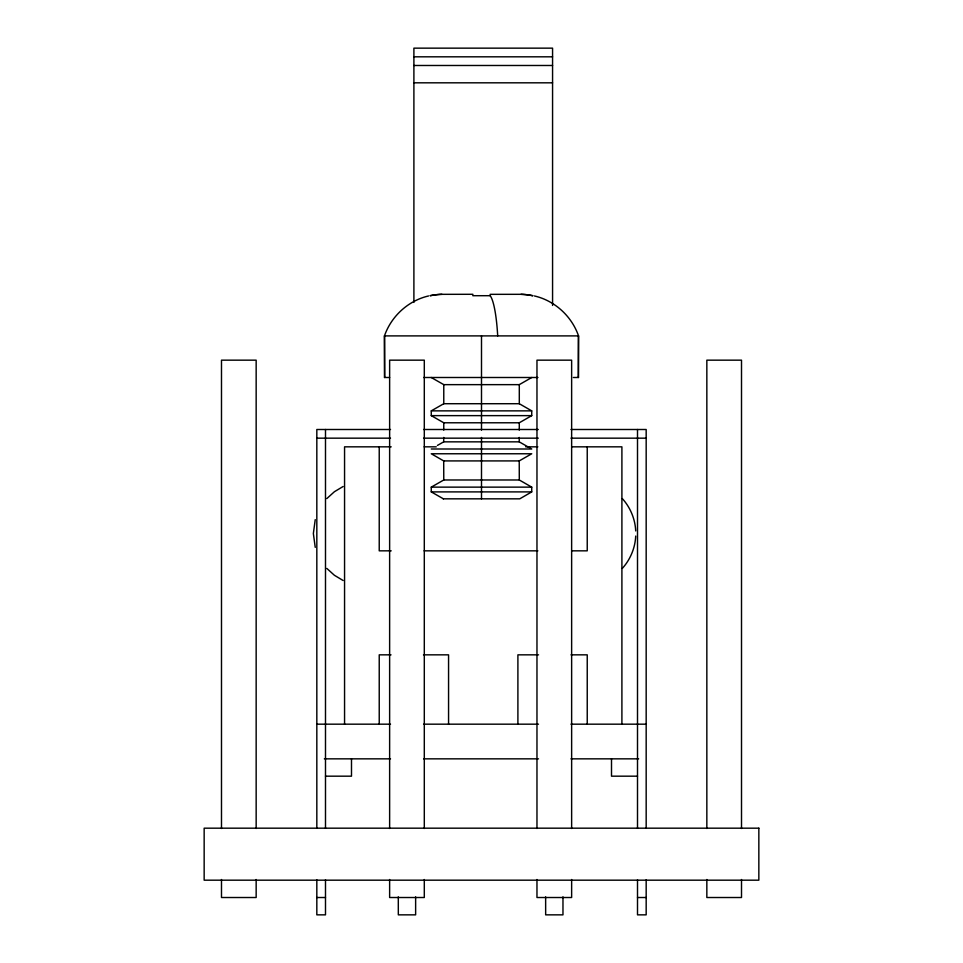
<?xml version="1.0" encoding="UTF-8"?>
<svg xmlns="http://www.w3.org/2000/svg" width="963" height="963" viewBox="0 0 963 963"><rect width="100%" height="100%" fill="white"/><g stroke="black" fill="none" stroke-linecap="round" stroke-linejoin="round"><path stroke-width="1.44" d="M578.462 335.894L578.402 377.496L578.534 335.894C571.757 316.261 554.7 300.588 534.405 295.954M443.726 437.443L443.702 441.848L437.419 445.424M443.75 430.112L443.774 422.781L431.268 415.631L431.268 410.864L443.774 403.714L443.774 384.646L431.231 377.496M519.238 437.443L519.226 441.848L531.732 448.999L431.268 448.999M519.262 430.112L519.298 422.781L531.732 415.631L531.732 410.864L519.298 403.714L519.298 384.646L531.769 377.496M635.712 536.054C635.159 547.971 630.32 559.599 622.303 568.423M315.238 519.635L313.36 533.502L315.238 547.369M384.538 335.894L384.598 377.496L384.466 335.894C391.231 316.273 408.276 300.6 428.571 295.954M497.702 335.894A61.608 10.28 -90 0 0 490.167 295.701L490.167 294.341L521.079 294.317A63.582 63.582 0 0 1 532.683 295.701L532.732 295.617M326.83 498.581L334.39 491.732L343.129 486.496M443.401 498.834L431.268 491.9L431.268 487.134L443.774 479.983L443.702 460.916L431.268 453.766L531.732 453.766L519.226 460.916L519.298 479.983L531.732 487.134L531.732 491.9L519.755 498.834L443.269 498.834M430.268 295.617L434.144 295.003A64.677 64.677 0 0 1 441.921 294.329L472.833 294.293L472.833 295.701L490.167 295.701M413.897 56.817L552.569 56.817M413.897 65.484L552.569 65.484M413.897 82.818L552.569 82.818M384.466 335.894L578.534 335.894M384.49 377.496L389.63 377.496M423.612 377.496L537.944 377.496M573.37 377.496L578.51 377.496M443.642 384.646L519.358 384.646M443.642 403.714L519.358 403.714M431.268 410.864L531.732 410.864M431.268 415.631L531.732 415.631M443.642 422.781L519.358 422.781M390.521 429.498L316.827 429.498L316.827 828.18M423.6 429.498L538.281 429.498M570.975 429.498L646.173 429.498L646.173 828.18M316.827 438.165L390.521 438.165M423.6 438.165L538.281 438.165M570.975 438.165L646.173 438.165M443.642 441.848L519.358 441.848M391.207 446.832L344.561 446.832L344.561 724.176M424.117 446.832L436.263 446.832M525.726 446.832L537.86 446.832M572.275 446.832L621.905 446.832L621.905 724.176M443.642 460.916L519.358 460.916M443.642 479.983L519.358 479.983M431.268 487.134L531.732 487.134M431.268 491.9L531.732 491.9M391.207 550.836L379.229 550.836L379.229 446.832M424.117 550.836L537.86 550.836M572.275 550.836L587.237 550.836L587.237 446.832M391.026 654.84L379.229 654.84L379.229 724.176M423.491 654.84L448.565 654.84L448.565 724.176M538.558 654.84L517.901 654.84L517.901 724.176M571.011 654.84L587.237 654.84L587.237 724.176M316.827 724.176L390.521 724.176M423.6 724.176L538.498 724.176M570.975 724.176L646.173 724.176M324.35 758.844L390.521 758.844M423.6 758.844L538.498 758.844M570.975 758.844L638.65 758.844M325.494 776.178L351.495 776.178L351.495 758.844M637.506 776.178L611.505 776.178L611.505 758.844M316.827 897.516L325.494 897.516M637.506 897.516L646.173 897.516M532.683 295.701L528.856 295.003A64.677 64.677 0 0 0 521.079 294.329M343.129 580.508L334.39 575.272L326.83 568.423M622.303 498.581C630.32 507.405 635.159 519.033 635.712 530.95M741.51 828.469L741.51 360.162L706.842 360.162L706.842 828.469M741.51 879.508L741.51 897.516L706.842 897.516L706.842 879.508M646.173 879.809L646.173 914.85L637.506 914.85L637.506 879.809M637.506 429.498L637.506 828.18M571.637 828.469L571.637 360.162L536.969 360.162L536.969 828.469M571.637 879.508L571.637 897.516L536.969 897.516L536.969 879.508M562.97 896.854L562.97 914.85L545.66 914.85L545.636 896.854M552.569 305.44L552.569 48.15L413.897 48.15L413.897 302.43M481.5 335.894L481.5 430.112M481.5 437.443L481.5 498.834M424.298 828.469L424.298 360.162L389.63 360.162L389.63 828.469M424.298 879.508L424.298 897.516L389.63 897.516L389.63 879.508M415.631 896.854L415.631 914.85L398.321 914.85L398.297 896.854M325.494 429.498L325.494 828.18M325.494 879.809L325.494 914.85L316.827 914.85L316.827 879.809M256.158 828.469L256.158 360.162L221.49 360.162L221.49 828.469M256.158 879.508L256.158 897.516L221.49 897.516L221.49 879.508M430.317 295.701A63.582 63.582 0 0 1 441.921 294.317M758.844 828.18L204.156 828.18L204.156 880.182L758.844 880.182L758.844 828.18"/></g></svg>
